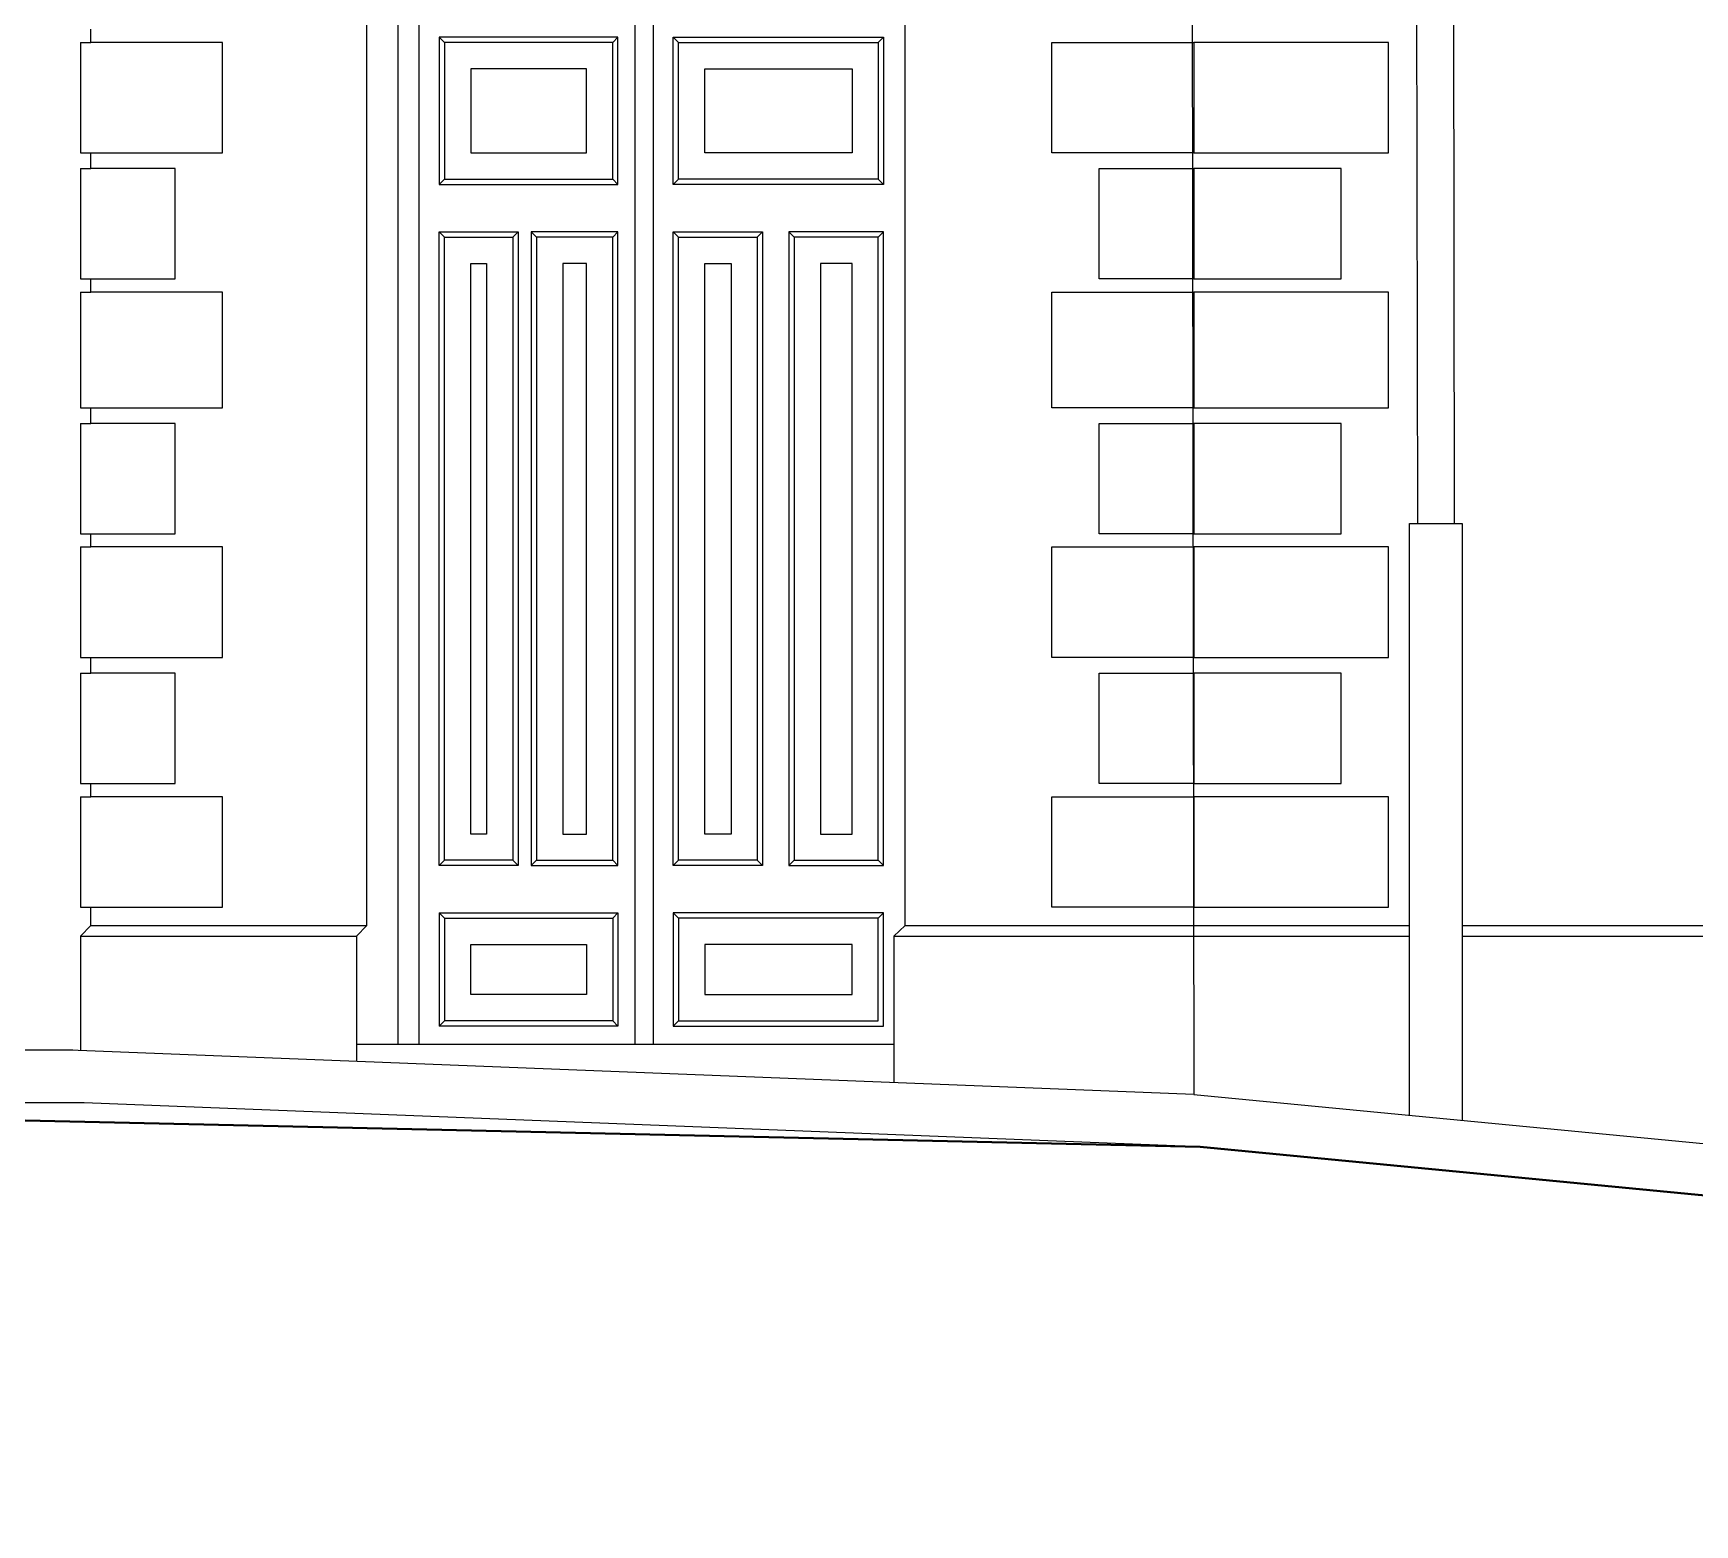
# Model space of a CAD drawing. Extents: x -43 to 90, y 6 to 81.
# Drawn here: x 30.068 to 33.227, y 61.089 to 63.925 of the extents above; entities that cross this region are included whole.
import ezdxf

# ---------------------------------------------------------------- set-up
doc = ezdxf.new("R2010")
doc.units = 0
doc.header["$LTSCALE"] = 0.1
doc.header["$MEASUREMENT"] = 0
doc.layers.add('cortado', color=7, linetype='CONTINUOUS', lineweight=40)
doc.layers.add('visto', color=9, linetype='CONTINUOUS')

msp = doc.modelspace()

# ---------------------------------------------------------------- linework, layer by layer
at = {"layer": 'cortado', "linetype": 'ByBlock'}
msp.add_lwpolyline([(90.2125, 61.1011), (87.303, 61.0886), (87.2999, 61.5221), (63.8701, 61.3569), (63.0997, 61.4081), (60.9385, 61.4327), (58.7813, 61.4082), (58.0068, 61.3569), (56.8082, 61.3569), (56.7544, 61.3714), (55.9243, 61.4108), (53.955, 61.4284), (51.957, 61.3936), (51.6509, 61.3721), (51.5917, 61.3577), (43.7266, 61.4103), (35.8616, 61.4629), (32.2866, 61.8075), (28.5437, 61.8911), (26.9751, 61.8911)], dxfattribs=at)
at = {"layer": 'visto'}
for p, q in [((32.2668, 67.6204), (32.2743, 61.907)), ((32.6922, 67.4208, 1801.7075), (32.6997, 62.9923, 1801.7075)), ((32.7622, 67.4208, 1801.7075), (32.7697, 62.9923, 1801.7075)), ((30.7022, 62.228), (30.7022, 65.2221)), ((30.7616, 62.0025), (30.7616, 65.2221)), ((31.7257, 62.2281), (31.7257, 65.2221)), ((30.8016, 62.0013), (30.8016, 64.0071)), ((31.212, 62.0025), (31.212, 64.0071)), ((31.247, 62.0025), (31.247, 64.0071)), ((30.1773, 63.9075), (30.1773, 63.9325)), ((30.8495, 63.9071), (30.8395, 63.9171)), ((31.1695, 63.9071), (31.1795, 63.9171)), ((31.2945, 63.9071), (31.2845, 63.9171)), ((31.6745, 63.9071), (31.6845, 63.9171)), ((30.1573, 63.9075), (30.1573, 63.6975)), ((30.1573, 63.9075), (30.1773, 63.9075)), ((30.4273, 63.9075), (30.1773, 63.9075)), ((30.4273, 63.6975), (30.4273, 63.9075)), ((30.1573, 63.6975), (30.1773, 63.6975)), ((30.1773, 63.6677), (30.1773, 63.6975)), ((30.1773, 63.6975), (30.4273, 63.6975)), ((30.1573, 63.6677), (30.1573, 63.4577)), ((30.1573, 63.6677), (30.1773, 63.6677)), ((30.3373, 63.6677), (30.1773, 63.6677)), ((30.3373, 63.4577), (30.3373, 63.6677)), ((30.8495, 63.6471), (30.8395, 63.6371)), ((31.1695, 63.6471), (31.1795, 63.6371)), ((31.2945, 63.6471), (31.2845, 63.6371)), ((31.6745, 63.6471), (31.6845, 63.6371)), ((30.8495, 63.5371), (30.8395, 63.5471)), ((30.9795, 63.5371), (30.9895, 63.5471)), ((31.0245, 63.5371), (31.0145, 63.5471)), ((31.1695, 63.5371), (31.1795, 63.5471)), ((31.2945, 63.5371), (31.2845, 63.5471)), ((31.4445, 63.5371), (31.4545, 63.5471)), ((31.5145, 63.5371), (31.5045, 63.5471)), ((31.6745, 63.5371), (31.6845, 63.5471)), ((30.1573, 63.4577), (30.1773, 63.4577)), ((30.1773, 63.4327), (30.1773, 63.4577)), ((30.1773, 63.4577), (30.3373, 63.4577)), ((30.1573, 63.4327), (30.1573, 63.2127)), ((30.1573, 63.4327), (30.1773, 63.4327)), ((30.4273, 63.4327), (30.1773, 63.4327)), ((30.4273, 63.2127), (30.4273, 63.4327)), ((30.1573, 63.2127), (30.1773, 63.2127)), ((30.1773, 63.1829), (30.1773, 63.2127)), ((30.1773, 63.2127), (30.4273, 63.2127)), ((30.1573, 63.1829), (30.1573, 62.9729)), ((30.1573, 63.1829), (30.1773, 63.1829)), ((30.3373, 63.1829), (30.1773, 63.1829)), ((30.3373, 62.9729), (30.3373, 63.1829)), ((30.1573, 62.9729), (30.1773, 62.9729)), ((30.1752, 62.9729), (30.3373, 62.9729)), ((30.1773, 62.9479), (30.1773, 62.9729)), ((32.6847, 61.8675, 1801.7075), (32.6847, 62.9923, 1801.7075)), ((32.6847, 62.9923, 1801.7075), (32.7847, 62.9923, 1801.7075)), ((32.7847, 62.9923, 1801.7075), (32.7847, 61.8578, 1801.7075)), ((30.1573, 62.9479), (30.1573, 62.7379)), ((30.1573, 62.9479), (30.1773, 62.9479)), ((30.4273, 62.9479), (30.1773, 62.9479)), ((30.4273, 62.7379), (30.4273, 62.9479)), ((30.1573, 62.7379), (30.1773, 62.7379)), ((30.1773, 62.708), (30.1773, 62.7379)), ((30.1773, 62.7379), (30.4273, 62.7379)), ((30.1573, 62.708), (30.1573, 62.4981)), ((30.1573, 62.708), (30.1773, 62.708)), ((30.3373, 62.708), (30.1773, 62.708)), ((30.3373, 62.4981), (30.3373, 62.708)), ((30.1573, 62.4981), (30.1773, 62.4981)), ((30.1773, 62.4731), (30.1773, 62.4981)), ((30.1773, 62.4981), (30.3373, 62.4981)), ((30.1573, 62.4731), (30.1573, 62.2631)), ((30.1573, 62.4731), (30.1773, 62.4731)), ((30.4273, 62.4731), (30.1773, 62.4731)), ((30.4273, 62.2631), (30.4273, 62.4731)), ((30.8495, 62.3521), (30.8395, 62.3421)), ((30.9795, 62.3521), (30.9895, 62.3421)), ((31.0245, 62.3521), (31.0145, 62.3421)), ((31.1695, 62.3521), (31.1795, 62.3421)), ((31.2945, 62.3521), (31.2845, 62.3421)), ((31.4445, 62.3521), (31.4545, 62.3421)), ((31.5145, 62.3521), (31.5045, 62.3421)), ((31.6745, 62.3521), (31.6845, 62.3421)), ((30.1573, 62.2631), (30.1773, 62.2631)), ((30.1773, 62.2631), (30.4273, 62.2631)), ((30.1773, 62.2331), (30.1773, 62.2631)), ((30.1773, 62.228), (30.1773, 62.2533)), ((30.8495, 62.2421), (30.8395, 62.2521)), ((30.8395, 62.2521), (30.8395, 62.037)), ((30.8495, 62.2421), (30.8495, 62.047)), ((31.1695, 62.2421), (31.1795, 62.2521)), ((31.2945, 62.2421), (31.2845, 62.2521)), ((31.6745, 62.2421), (31.6845, 62.2521)), ((30.1573, 62.208), (30.1773, 62.228)), ((30.1573, 62.208), (30.6822, 62.208)), ((30.1573, 62.208), (30.1573, 61.9906)), ((30.1773, 62.2281), (30.7022, 62.2281)), ((30.6822, 62.208), (30.7022, 62.228)), ((30.6822, 62.208), (30.6822, 61.9698)), ((31.7039, 62.2081), (31.7257, 62.2281)), ((31.7039, 62.2081), (31.7039, 61.9295)), ((31.7039, 62.208), (32.6847, 62.208)), ((31.7257, 62.2281), (32.6847, 62.2281)), ((32.7847, 62.2281), (34.5277, 62.2281)), ((32.7847, 62.208), (34.5277, 62.208)), ((30.8495, 62.047), (30.8395, 62.037)), ((31.1695, 62.047), (31.1795, 62.037)), ((31.2945, 62.047), (31.2845, 62.037)), ((30.1433, 61.9911), (28.5437, 61.9911)), ((32.2743, 61.907), (30.1373, 61.9912)), ((30.6822, 62.0025), (31.7039, 62.0025)), ((30.1648, 61.8911), (28.5437, 61.8911)), ((32.2866, 61.8075), (30.1648, 61.8911)), ((32.2743, 61.907), (34.5358, 61.6891)), ((32.2866, 61.8075), (35.8616, 61.4629))]:
    msp.add_line(p, q, dxfattribs=at)
for points in [[(31.1795, 63.6371), (31.1795, 63.9171), (30.8395, 63.9171), (30.8395, 63.6371)], [(31.2845, 63.6371), (31.2845, 63.9171), (31.6845, 63.9171), (31.6845, 63.6371)], [(31.1695, 63.6471), (31.1695, 63.9071), (30.8495, 63.9071), (30.8495, 63.6471)], [(31.2945, 63.6471), (31.2945, 63.9071), (31.6745, 63.9071), (31.6745, 63.6471)], [(32.2743, 63.6975), (32.0043, 63.6975), (32.0043, 63.9075), (32.2743, 63.9075)], [(32.2743, 63.6975), (32.6443, 63.6975), (32.6443, 63.9075), (32.2743, 63.9075)], [(31.1195, 63.6971), (31.1195, 63.8571), (30.8995, 63.8571), (30.8995, 63.6971)], [(31.3445, 63.6971), (31.3445, 63.8571), (31.6245, 63.8571), (31.6245, 63.6971)], [(32.2743, 63.4577), (32.0943, 63.4577), (32.0943, 63.6677), (32.2743, 63.6677)], [(32.2743, 63.4577), (32.5543, 63.4577), (32.5543, 63.6677), (32.2743, 63.6677)], [(30.9895, 62.3421), (30.8395, 62.3421), (30.8395, 63.5471), (30.9895, 63.5471)], [(30.9795, 62.3521), (30.8495, 62.3521), (30.8495, 63.5371), (30.9795, 63.5371)], [(31.0145, 62.3421), (31.1795, 62.3421), (31.1795, 63.5471), (31.0145, 63.5471)], [(31.0245, 62.3521), (31.1695, 62.3521), (31.1695, 63.5371), (31.0245, 63.5371)], [(31.4545, 62.3421), (31.2845, 62.3421), (31.2845, 63.5471), (31.4545, 63.5471)], [(31.4445, 62.3521), (31.2945, 62.3521), (31.2945, 63.5371), (31.4445, 63.5371)], [(31.5045, 62.3421), (31.6845, 62.3421), (31.6845, 63.5471), (31.5045, 63.5471)], [(31.5145, 62.3521), (31.6745, 62.3521), (31.6745, 63.5371), (31.5145, 63.5371)], [(30.9295, 62.4021), (30.8995, 62.4021), (30.8995, 63.4871), (30.9295, 63.4871)], [(31.0745, 62.4021), (31.1195, 62.4021), (31.1195, 63.4871), (31.0745, 63.4871)], [(31.3945, 62.4021), (31.3445, 62.4021), (31.3445, 63.4871), (31.3945, 63.4871)], [(31.5645, 62.4021), (31.6245, 62.4021), (31.6245, 63.4871), (31.5645, 63.4871)], [(32.2743, 63.2127), (32.0043, 63.2127), (32.0043, 63.4327), (32.2743, 63.4327)], [(32.2743, 63.2127), (32.6443, 63.2127), (32.6443, 63.4327), (32.2743, 63.4327)], [(32.2743, 62.9729), (32.0943, 62.9729), (32.0943, 63.1829), (32.2743, 63.1829)], [(32.2743, 62.9729), (32.5543, 62.9729), (32.5543, 63.1829), (32.2743, 63.1829)], [(32.2743, 62.7379), (32.0043, 62.7379), (32.0043, 62.9479), (32.2743, 62.9479)], [(32.2743, 62.7379), (32.6443, 62.7379), (32.6443, 62.9479), (32.2743, 62.9479)], [(32.2743, 62.4981), (32.0943, 62.4981), (32.0943, 62.708), (32.2743, 62.708)], [(32.2743, 62.4981), (32.5543, 62.4981), (32.5543, 62.708), (32.2743, 62.708)], [(32.2743, 62.2629), (32.0043, 62.2629), (32.0043, 62.4731), (32.2743, 62.4731)], [(32.2743, 62.2629), (32.6443, 62.2629), (32.6443, 62.4731), (32.2743, 62.4731)], [(31.6845, 62.037), (31.6845, 62.2521), (31.2845, 62.2521), (31.2845, 62.037), (31.6845, 62.037)], [(31.2945, 62.2421), (31.2945, 62.047), (31.6745, 62.047), (31.6745, 62.2421)], [(31.1195, 62.1921), (31.1195, 62.097), (30.8995, 62.097), (30.8995, 62.1921)], [(31.3445, 62.1921), (31.3445, 62.097), (31.6245, 62.097), (31.6245, 62.1921)]]:
    msp.add_lwpolyline(points, close=True, dxfattribs=at)
for points in [[(30.8395, 62.2521), (31.1795, 62.2521), (31.1795, 62.037), (30.8395, 62.037)], [(30.8495, 62.2421), (30.8495, 62.2421), (31.1695, 62.2421), (31.1695, 62.047), (30.8495, 62.047)]]:
    msp.add_lwpolyline(points, dxfattribs=at)

doc.saveas('drawing.dxf')
